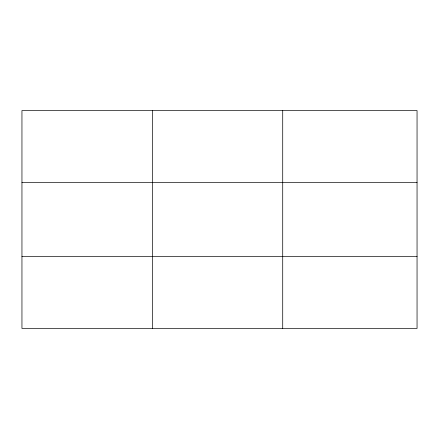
<?xml version="1.0" encoding="UTF-8"?>
<svg xmlns="http://www.w3.org/2000/svg" width="439" height="439" viewBox="0 0 439 439"><rect width="100%" height="100%" fill="white"/><g stroke="black" fill="none" stroke-linecap="round" stroke-linejoin="round"><path stroke-width="0.66" d="M152.333 328.438L152.333 110.562M282.716 328.438L282.716 110.562M417.05 256.541L417.05 328.438L21.95 328.438L21.95 110.562L417.05 110.562L417.05 256.541L21.95 256.541M21.95 182.459L417.05 182.459"/></g></svg>
